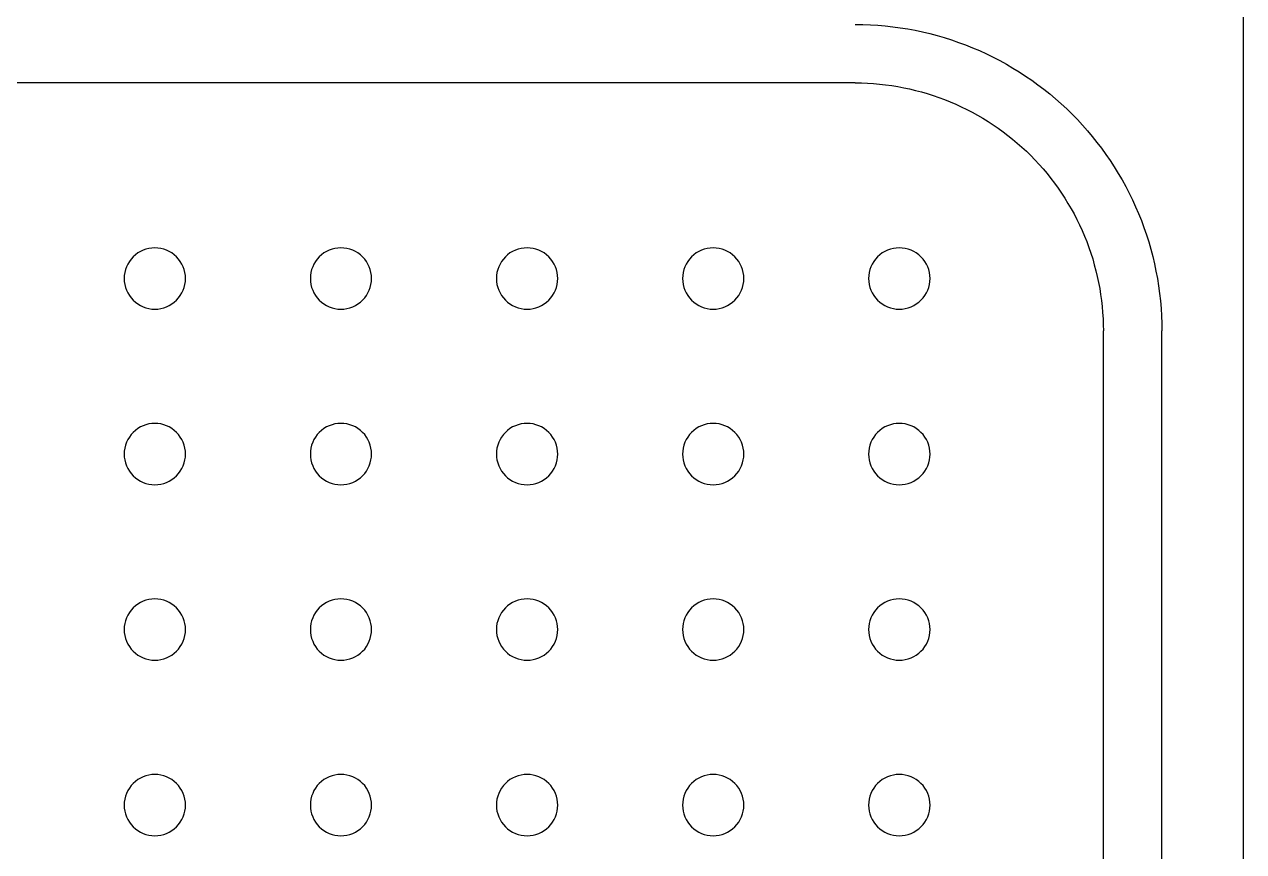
# Model space of a CAD drawing. Header units: millimetres. Extents: x -159872 to 386485, y -250577 to 158966.
# Drawn here: x 159005.1 to 159125.1, y 9719.9 to 9801.4 of the extents above; entities that cross this region are included whole.
import ezdxf

# ---------------------------------------------------------------- set-up
doc = ezdxf.new("R2010")
doc.units = ezdxf.units.MM
doc.layers.get('0').update_dxf_attribs({"lineweight": 25})
doc.layers.add('LDS-equipment-kitchen equipment', color=3, linetype='Continuous', lineweight=13)

# ---------------------------------------------------------------- blocks, each defined once
blk = doc.blocks.new('A$C41f9af21')
at = {"lineweight": 25, "transparency": 33554687}
for points in [[(497, 0, 0), (497, 714, 0)], [(458.78, 173.39, 0), (149.13, 173.39, 0)], [(483.2, 55.61, 0), (483.2, 148.98, 0)], [(488.96, 55.61, 0), (488.96, 148.98, 0)]]:
    blk.add_polyline3d(points, dxfattribs=at)
at = {"lineweight": 25}
for points in [[(458.78, 179.16, 0), (459.52, 179.15, 0), (460.27, 179.12, 0), (461, 179.07, 0), (461.74, 179.01, 0), (462.48, 178.93, 0), (463.21, 178.83, 0), (463.94, 178.71, 0), (464.67, 178.58, 0), (465.4, 178.42, 0), (466.12, 178.25, 0), (466.83, 178.06, 0), (467.54, 177.86, 0), (468.25, 177.63, 0), (468.95, 177.39, 0), (469.64, 177.13, 0), (470.33, 176.86, 0), (471.01, 176.57, 0), (471.69, 176.26, 0), (472.35, 175.93, 0), (473.01, 175.59, 0), (473.66, 175.24, 0), (474.3, 174.86, 0), (474.93, 174.47, 0), (475.55, 174.07, 0), (476.16, 173.65, 0), (476.76, 173.22, 0), (477.35, 172.77, 0), (477.93, 172.31, 0), (478.49, 171.83, 0), (479.05, 171.34, 0), (479.59, 170.83, 0), (480.12, 170.32, 0), (480.64, 169.79, 0), (481.14, 169.24, 0), (481.63, 168.69, 0), (482.11, 168.12, 0), (482.57, 167.54, 0), (483.02, 166.96, 0), (483.46, 166.36, 0), (483.88, 165.74, 0), (484.28, 165.12, 0), (484.67, 164.49, 0), (485.04, 163.85, 0), (485.4, 163.2, 0), (485.74, 162.55, 0), (486.06, 161.88, 0), (486.37, 161.21, 0), (486.66, 160.53, 0), (486.94, 159.84, 0), (487.2, 159.15, 0), (487.44, 158.45, 0), (487.66, 157.74, 0), (487.87, 157.03, 0), (488.06, 156.31, 0), (488.23, 155.59, 0), (488.38, 154.87, 0), (488.52, 154.14, 0), (488.63, 153.41, 0), (488.73, 152.67, 0), (488.82, 151.94, 0), (488.88, 151.2, 0), (488.92, 150.46, 0), (488.95, 149.72, 0), (488.96, 148.98, 0)], [(458.78, 173.39, 0), (459.38, 173.39, 0), (459.98, 173.36, 0), (460.58, 173.33, 0), (461.18, 173.28, 0), (461.77, 173.21, 0), (462.37, 173.13, 0), (462.96, 173.03, 0), (463.55, 172.92, 0), (464.13, 172.8, 0), (464.72, 172.66, 0), (465.3, 172.51, 0), (465.87, 172.34, 0), (466.44, 172.16, 0), (467.01, 171.97, 0), (467.57, 171.76, 0), (468.13, 171.53, 0), (468.68, 171.3, 0), (469.22, 171.05, 0), (469.76, 170.79, 0), (470.29, 170.51, 0), (470.82, 170.22, 0), (471.34, 169.92, 0), (471.85, 169.61, 0), (472.35, 169.28, 0), (472.84, 168.94, 0), (473.33, 168.59, 0), (473.8, 168.23, 0), (474.27, 167.85, 0), (474.73, 167.47, 0), (475.18, 167.07, 0), (475.62, 166.66, 0), (476.05, 166.24, 0), (476.47, 165.81, 0), (476.87, 165.37, 0), (477.27, 164.93, 0), (477.66, 164.47, 0), (478.03, 164, 0), (478.39, 163.52, 0), (478.74, 163.04, 0), (479.08, 162.54, 0), (479.41, 162.04, 0), (479.72, 161.53, 0), (480.03, 161.01, 0), (480.32, 160.49, 0), (480.59, 159.96, 0), (480.85, 159.42, 0), (481.1, 158.87, 0), (481.34, 158.32, 0), (481.56, 157.77, 0), (481.77, 157.2, 0), (481.97, 156.64, 0), (482.15, 156.07, 0), (482.31, 155.49, 0), (482.47, 154.91, 0), (482.6, 154.33, 0), (482.73, 153.74, 0), (482.84, 153.15, 0), (482.93, 152.56, 0), (483.01, 151.97, 0), (483.08, 151.37, 0), (483.13, 150.78, 0), (483.17, 150.18, 0), (483.19, 149.58, 0), (483.2, 148.98, 0)], [(386.83, 154.14, 0), (386.84, 153.84, 0), (386.89, 153.55, 0), (386.96, 153.26, 0), (387.06, 152.98, 0), (387.18, 152.72, 0), (387.34, 152.46, 0), (387.51, 152.22, 0), (387.71, 152, 0), (387.93, 151.81, 0), (388.17, 151.63, 0), (388.42, 151.48, 0), (388.69, 151.35, 0), (388.97, 151.25, 0), (389.26, 151.18, 0), (389.55, 151.13, 0), (389.84, 151.12, 0), (390.14, 151.13, 0), (390.43, 151.18, 0), (390.72, 151.25, 0), (391, 151.35, 0), (391.27, 151.48, 0), (391.52, 151.63, 0), (391.76, 151.81, 0), (391.98, 152, 0), (392.18, 152.22, 0), (392.35, 152.46, 0), (392.51, 152.72, 0), (392.63, 152.98, 0), (392.73, 153.26, 0), (392.8, 153.55, 0), (392.85, 153.84, 0), (392.86, 154.14, 0), (392.85, 154.43, 0), (392.8, 154.73, 0), (392.73, 155.01, 0), (392.63, 155.29, 0), (392.51, 155.56, 0), (392.35, 155.81, 0), (392.18, 156.05, 0), (391.98, 156.27, 0), (391.76, 156.47, 0), (391.52, 156.65, 0), (391.27, 156.8, 0), (391, 156.93, 0), (390.72, 157.03, 0), (390.43, 157.1, 0), (390.14, 157.14, 0), (389.84, 157.16, 0), (389.55, 157.14, 0), (389.26, 157.1, 0), (388.97, 157.03, 0), (388.69, 156.93, 0), (388.42, 156.8, 0), (388.17, 156.65, 0), (387.93, 156.47, 0), (387.71, 156.27, 0), (387.51, 156.05, 0), (387.34, 155.81, 0), (387.18, 155.56, 0), (387.06, 155.29, 0), (386.96, 155.01, 0), (386.89, 154.73, 0), (386.84, 154.43, 0), (386.83, 154.14, 0)], [(405.15, 154.14, 0), (405.16, 153.84, 0), (405.2, 153.55, 0), (405.28, 153.26, 0), (405.38, 152.98, 0), (405.5, 152.72, 0), (405.65, 152.46, 0), (405.83, 152.22, 0), (406.03, 152, 0), (406.25, 151.81, 0), (406.49, 151.63, 0), (406.74, 151.48, 0), (407.01, 151.35, 0), (407.29, 151.25, 0), (407.57, 151.18, 0), (407.87, 151.13, 0), (408.16, 151.12, 0), (408.46, 151.13, 0), (408.75, 151.18, 0), (409.04, 151.25, 0), (409.32, 151.35, 0), (409.59, 151.48, 0), (409.84, 151.63, 0), (410.08, 151.81, 0), (410.3, 152, 0), (410.5, 152.22, 0), (410.67, 152.46, 0), (410.82, 152.72, 0), (410.95, 152.98, 0), (411.05, 153.26, 0), (411.12, 153.55, 0), (411.17, 153.84, 0), (411.18, 154.14, 0), (411.17, 154.43, 0), (411.12, 154.73, 0), (411.05, 155.01, 0), (410.95, 155.29, 0), (410.82, 155.56, 0), (410.67, 155.81, 0), (410.5, 156.05, 0), (410.3, 156.27, 0), (410.08, 156.47, 0), (409.84, 156.65, 0), (409.59, 156.8, 0), (409.32, 156.93, 0), (409.04, 157.03, 0), (408.75, 157.1, 0), (408.46, 157.14, 0), (408.16, 157.16, 0), (407.87, 157.14, 0), (407.57, 157.1, 0), (407.29, 157.03, 0), (407.01, 156.93, 0), (406.74, 156.8, 0), (406.49, 156.65, 0), (406.25, 156.47, 0), (406.03, 156.27, 0), (405.83, 156.05, 0), (405.65, 155.81, 0), (405.5, 155.56, 0), (405.38, 155.29, 0), (405.28, 155.01, 0), (405.2, 154.73, 0), (405.16, 154.43, 0), (405.15, 154.14, 0)], [(423.46, 154.14, 0), (423.48, 153.84, 0), (423.52, 153.55, 0), (423.59, 153.26, 0), (423.69, 152.98, 0), (423.82, 152.72, 0), (423.97, 152.46, 0), (424.15, 152.22, 0), (424.35, 152, 0), (424.57, 151.81, 0), (424.8, 151.63, 0), (425.06, 151.48, 0), (425.33, 151.35, 0), (425.61, 151.25, 0), (425.89, 151.18, 0), (426.19, 151.13, 0), (426.48, 151.12, 0), (426.78, 151.13, 0), (427.07, 151.18, 0), (427.36, 151.25, 0), (427.64, 151.35, 0), (427.9, 151.48, 0), (428.16, 151.63, 0), (428.4, 151.81, 0), (428.62, 152, 0), (428.81, 152.22, 0), (428.99, 152.46, 0), (429.14, 152.72, 0), (429.27, 152.98, 0), (429.37, 153.26, 0), (429.44, 153.55, 0), (429.48, 153.84, 0), (429.5, 154.14, 0), (429.48, 154.43, 0), (429.44, 154.73, 0), (429.37, 155.01, 0), (429.27, 155.29, 0), (429.14, 155.56, 0), (428.99, 155.81, 0), (428.81, 156.05, 0), (428.62, 156.27, 0), (428.4, 156.47, 0), (428.16, 156.65, 0), (427.9, 156.8, 0), (427.64, 156.93, 0), (427.36, 157.03, 0), (427.07, 157.1, 0), (426.78, 157.14, 0), (426.48, 157.16, 0), (426.19, 157.14, 0), (425.89, 157.1, 0), (425.61, 157.03, 0), (425.33, 156.93, 0), (425.06, 156.8, 0), (424.8, 156.65, 0), (424.57, 156.47, 0), (424.35, 156.27, 0), (424.15, 156.05, 0), (423.97, 155.81, 0), (423.82, 155.56, 0), (423.69, 155.29, 0), (423.59, 155.01, 0), (423.52, 154.73, 0), (423.48, 154.43, 0), (423.46, 154.14, 0)], [(441.78, 154.14, 0), (441.8, 153.84, 0), (441.84, 153.55, 0), (441.91, 153.26, 0), (442.01, 152.98, 0), (442.14, 152.72, 0), (442.29, 152.46, 0), (442.47, 152.22, 0), (442.67, 152, 0), (442.89, 151.81, 0), (443.12, 151.63, 0), (443.38, 151.48, 0), (443.64, 151.35, 0), (443.92, 151.25, 0), (444.21, 151.18, 0), (444.5, 151.13, 0), (444.8, 151.12, 0), (445.1, 151.13, 0), (445.39, 151.18, 0), (445.68, 151.25, 0), (445.95, 151.35, 0), (446.22, 151.48, 0), (446.48, 151.63, 0), (446.71, 151.81, 0), (446.93, 152, 0), (447.13, 152.22, 0), (447.31, 152.46, 0), (447.46, 152.72, 0), (447.59, 152.98, 0), (447.69, 153.26, 0), (447.76, 153.55, 0), (447.8, 153.84, 0), (447.82, 154.14, 0), (447.8, 154.43, 0), (447.76, 154.73, 0), (447.69, 155.01, 0), (447.59, 155.29, 0), (447.46, 155.56, 0), (447.31, 155.81, 0), (447.13, 156.05, 0), (446.93, 156.27, 0), (446.71, 156.47, 0), (446.48, 156.65, 0), (446.22, 156.8, 0), (445.95, 156.93, 0), (445.68, 157.03, 0), (445.39, 157.1, 0), (445.1, 157.14, 0), (444.8, 157.16, 0), (444.5, 157.14, 0), (444.21, 157.1, 0), (443.92, 157.03, 0), (443.64, 156.93, 0), (443.38, 156.8, 0), (443.12, 156.65, 0), (442.89, 156.47, 0), (442.67, 156.27, 0), (442.47, 156.05, 0), (442.29, 155.81, 0), (442.14, 155.56, 0), (442.01, 155.29, 0), (441.91, 155.01, 0), (441.84, 154.73, 0), (441.8, 154.43, 0), (441.78, 154.14, 0)], [(460.1, 154.14, 0), (460.11, 153.84, 0), (460.16, 153.55, 0), (460.23, 153.26, 0), (460.33, 152.98, 0), (460.46, 152.72, 0), (460.61, 152.46, 0), (460.79, 152.22, 0), (460.98, 152, 0), (461.2, 151.81, 0), (461.44, 151.63, 0), (461.7, 151.48, 0), (461.96, 151.35, 0), (462.24, 151.25, 0), (462.53, 151.18, 0), (462.82, 151.13, 0), (463.12, 151.12, 0), (463.41, 151.13, 0), (463.71, 151.18, 0), (463.99, 151.25, 0), (464.27, 151.35, 0), (464.54, 151.48, 0), (464.79, 151.63, 0), (465.03, 151.81, 0), (465.25, 152, 0), (465.45, 152.22, 0), (465.63, 152.46, 0), (465.78, 152.72, 0), (465.91, 152.98, 0), (466.01, 153.26, 0), (466.08, 153.55, 0), (466.12, 153.84, 0), (466.14, 154.14, 0), (466.12, 154.43, 0), (466.08, 154.73, 0), (466.01, 155.01, 0), (465.91, 155.29, 0), (465.78, 155.56, 0), (465.63, 155.81, 0), (465.45, 156.05, 0), (465.25, 156.27, 0), (465.03, 156.47, 0), (464.79, 156.65, 0), (464.54, 156.8, 0), (464.27, 156.93, 0), (463.99, 157.03, 0), (463.71, 157.1, 0), (463.41, 157.14, 0), (463.12, 157.16, 0), (462.82, 157.14, 0), (462.53, 157.1, 0), (462.24, 157.03, 0), (461.96, 156.93, 0), (461.7, 156.8, 0), (461.44, 156.65, 0), (461.2, 156.47, 0), (460.98, 156.27, 0), (460.79, 156.05, 0), (460.61, 155.81, 0), (460.46, 155.56, 0), (460.33, 155.29, 0), (460.23, 155.01, 0), (460.16, 154.73, 0), (460.11, 154.43, 0), (460.1, 154.14, 0)], [(386.83, 136.86, 0), (386.84, 136.56, 0), (386.89, 136.27, 0), (386.96, 135.98, 0), (387.06, 135.7, 0), (387.18, 135.43, 0), (387.34, 135.18, 0), (387.51, 134.94, 0), (387.71, 134.72, 0), (387.93, 134.52, 0), (388.17, 134.35, 0), (388.42, 134.2, 0), (388.69, 134.07, 0), (388.97, 133.97, 0), (389.26, 133.9, 0), (389.55, 133.85, 0), (389.84, 133.84, 0), (390.14, 133.85, 0), (390.43, 133.9, 0), (390.72, 133.97, 0), (391, 134.07, 0), (391.27, 134.2, 0), (391.52, 134.35, 0), (391.76, 134.52, 0), (391.98, 134.72, 0), (392.18, 134.94, 0), (392.35, 135.18, 0), (392.51, 135.43, 0), (392.63, 135.7, 0), (392.73, 135.98, 0), (392.8, 136.27, 0), (392.85, 136.56, 0), (392.86, 136.86, 0), (392.85, 137.15, 0), (392.8, 137.45, 0), (392.73, 137.73, 0), (392.63, 138.01, 0), (392.51, 138.28, 0), (392.35, 138.53, 0), (392.18, 138.77, 0), (391.98, 138.99, 0), (391.76, 139.19, 0), (391.52, 139.37, 0), (391.27, 139.52, 0), (391, 139.64, 0), (390.72, 139.74, 0), (390.43, 139.82, 0), (390.14, 139.86, 0), (389.84, 139.87, 0), (389.55, 139.86, 0), (389.26, 139.82, 0), (388.97, 139.74, 0), (388.69, 139.64, 0), (388.42, 139.52, 0), (388.17, 139.37, 0), (387.93, 139.19, 0), (387.71, 138.99, 0), (387.51, 138.77, 0), (387.34, 138.53, 0), (387.18, 138.28, 0), (387.06, 138.01, 0), (386.96, 137.73, 0), (386.89, 137.45, 0), (386.84, 137.15, 0), (386.83, 136.86, 0)], [(405.15, 136.86, 0), (405.16, 136.56, 0), (405.2, 136.27, 0), (405.28, 135.98, 0), (405.38, 135.7, 0), (405.5, 135.43, 0), (405.65, 135.18, 0), (405.83, 134.94, 0), (406.03, 134.72, 0), (406.25, 134.52, 0), (406.49, 134.35, 0), (406.74, 134.2, 0), (407.01, 134.07, 0), (407.29, 133.97, 0), (407.57, 133.9, 0), (407.87, 133.85, 0), (408.16, 133.84, 0), (408.46, 133.85, 0), (408.75, 133.9, 0), (409.04, 133.97, 0), (409.32, 134.07, 0), (409.59, 134.2, 0), (409.84, 134.35, 0), (410.08, 134.52, 0), (410.3, 134.72, 0), (410.5, 134.94, 0), (410.67, 135.18, 0), (410.82, 135.43, 0), (410.95, 135.7, 0), (411.05, 135.98, 0), (411.12, 136.27, 0), (411.17, 136.56, 0), (411.18, 136.86, 0), (411.17, 137.15, 0), (411.12, 137.45, 0), (411.05, 137.73, 0), (410.95, 138.01, 0), (410.82, 138.28, 0), (410.67, 138.53, 0), (410.5, 138.77, 0), (410.3, 138.99, 0), (410.08, 139.19, 0), (409.84, 139.37, 0), (409.59, 139.52, 0), (409.32, 139.64, 0), (409.04, 139.74, 0), (408.75, 139.82, 0), (408.46, 139.86, 0), (408.16, 139.87, 0), (407.87, 139.86, 0), (407.57, 139.82, 0), (407.29, 139.74, 0), (407.01, 139.64, 0), (406.74, 139.52, 0), (406.49, 139.37, 0), (406.25, 139.19, 0), (406.03, 138.99, 0), (405.83, 138.77, 0), (405.65, 138.53, 0), (405.5, 138.28, 0), (405.38, 138.01, 0), (405.28, 137.73, 0), (405.2, 137.45, 0), (405.16, 137.15, 0), (405.15, 136.86, 0)], [(423.46, 136.86, 0), (423.48, 136.56, 0), (423.52, 136.27, 0), (423.59, 135.98, 0), (423.69, 135.7, 0), (423.82, 135.43, 0), (423.97, 135.18, 0), (424.15, 134.94, 0), (424.35, 134.72, 0), (424.57, 134.52, 0), (424.8, 134.35, 0), (425.06, 134.2, 0), (425.33, 134.07, 0), (425.61, 133.97, 0), (425.89, 133.9, 0), (426.19, 133.85, 0), (426.48, 133.84, 0), (426.78, 133.85, 0), (427.07, 133.9, 0), (427.36, 133.97, 0), (427.64, 134.07, 0), (427.9, 134.2, 0), (428.16, 134.35, 0), (428.4, 134.52, 0), (428.62, 134.72, 0), (428.81, 134.94, 0), (428.99, 135.18, 0), (429.14, 135.43, 0), (429.27, 135.7, 0), (429.37, 135.98, 0), (429.44, 136.27, 0), (429.48, 136.56, 0), (429.5, 136.86, 0), (429.48, 137.15, 0), (429.44, 137.45, 0), (429.37, 137.73, 0), (429.27, 138.01, 0), (429.14, 138.28, 0), (428.99, 138.53, 0), (428.81, 138.77, 0), (428.62, 138.99, 0), (428.4, 139.19, 0), (428.16, 139.37, 0), (427.9, 139.52, 0), (427.64, 139.64, 0), (427.36, 139.74, 0), (427.07, 139.82, 0), (426.78, 139.86, 0), (426.48, 139.87, 0), (426.19, 139.86, 0), (425.89, 139.82, 0), (425.61, 139.74, 0), (425.33, 139.64, 0), (425.06, 139.52, 0), (424.8, 139.37, 0), (424.57, 139.19, 0), (424.35, 138.99, 0), (424.15, 138.77, 0), (423.97, 138.53, 0), (423.82, 138.28, 0), (423.69, 138.01, 0), (423.59, 137.73, 0), (423.52, 137.45, 0), (423.48, 137.15, 0), (423.46, 136.86, 0)], [(441.78, 136.86, 0), (441.8, 136.56, 0), (441.84, 136.27, 0), (441.91, 135.98, 0), (442.01, 135.7, 0), (442.14, 135.43, 0), (442.29, 135.18, 0), (442.47, 134.94, 0), (442.67, 134.72, 0), (442.89, 134.52, 0), (443.12, 134.35, 0), (443.38, 134.2, 0), (443.64, 134.07, 0), (443.92, 133.97, 0), (444.21, 133.9, 0), (444.5, 133.85, 0), (444.8, 133.84, 0), (445.1, 133.85, 0), (445.39, 133.9, 0), (445.68, 133.97, 0), (445.95, 134.07, 0), (446.22, 134.2, 0), (446.48, 134.35, 0), (446.71, 134.52, 0), (446.93, 134.72, 0), (447.13, 134.94, 0), (447.31, 135.18, 0), (447.46, 135.43, 0), (447.59, 135.7, 0), (447.69, 135.98, 0), (447.76, 136.27, 0), (447.8, 136.56, 0), (447.82, 136.86, 0), (447.8, 137.15, 0), (447.76, 137.45, 0), (447.69, 137.73, 0), (447.59, 138.01, 0), (447.46, 138.28, 0), (447.31, 138.53, 0), (447.13, 138.77, 0), (446.93, 138.99, 0), (446.71, 139.19, 0), (446.48, 139.37, 0), (446.22, 139.52, 0), (445.95, 139.64, 0), (445.68, 139.74, 0), (445.39, 139.82, 0), (445.1, 139.86, 0), (444.8, 139.87, 0), (444.5, 139.86, 0), (444.21, 139.82, 0), (443.92, 139.74, 0), (443.64, 139.64, 0), (443.38, 139.52, 0), (443.12, 139.37, 0), (442.89, 139.19, 0), (442.67, 138.99, 0), (442.47, 138.77, 0), (442.29, 138.53, 0), (442.14, 138.28, 0), (442.01, 138.01, 0), (441.91, 137.73, 0), (441.84, 137.45, 0), (441.8, 137.15, 0), (441.78, 136.86, 0)], [(460.1, 136.86, 0), (460.11, 136.56, 0), (460.16, 136.27, 0), (460.23, 135.98, 0), (460.33, 135.7, 0), (460.46, 135.43, 0), (460.61, 135.18, 0), (460.79, 134.94, 0), (460.98, 134.72, 0), (461.2, 134.52, 0), (461.44, 134.35, 0), (461.7, 134.2, 0), (461.96, 134.07, 0), (462.24, 133.97, 0), (462.53, 133.9, 0), (462.82, 133.85, 0), (463.12, 133.84, 0), (463.41, 133.85, 0), (463.71, 133.9, 0), (463.99, 133.97, 0), (464.27, 134.07, 0), (464.54, 134.2, 0), (464.79, 134.35, 0), (465.03, 134.52, 0), (465.25, 134.72, 0), (465.45, 134.94, 0), (465.63, 135.18, 0), (465.78, 135.43, 0), (465.91, 135.7, 0), (466.01, 135.98, 0), (466.08, 136.27, 0), (466.12, 136.56, 0), (466.14, 136.86, 0), (466.12, 137.15, 0), (466.08, 137.45, 0), (466.01, 137.73, 0), (465.91, 138.01, 0), (465.78, 138.28, 0), (465.63, 138.53, 0), (465.45, 138.77, 0), (465.25, 138.99, 0), (465.03, 139.19, 0), (464.79, 139.37, 0), (464.54, 139.52, 0), (464.27, 139.64, 0), (463.99, 139.74, 0), (463.71, 139.82, 0), (463.41, 139.86, 0), (463.12, 139.87, 0), (462.82, 139.86, 0), (462.53, 139.82, 0), (462.24, 139.74, 0), (461.96, 139.64, 0), (461.7, 139.52, 0), (461.44, 139.37, 0), (461.2, 139.19, 0), (460.98, 138.99, 0), (460.79, 138.77, 0), (460.61, 138.53, 0), (460.46, 138.28, 0), (460.33, 138.01, 0), (460.23, 137.73, 0), (460.16, 137.45, 0), (460.11, 137.15, 0), (460.1, 136.86, 0)], [(386.83, 119.58, 0), (386.84, 119.28, 0), (386.89, 118.99, 0), (386.96, 118.7, 0), (387.06, 118.42, 0), (387.18, 118.15, 0), (387.34, 117.9, 0), (387.51, 117.66, 0), (387.71, 117.44, 0), (387.93, 117.24, 0), (388.17, 117.07, 0), (388.42, 116.91, 0), (388.69, 116.79, 0), (388.97, 116.69, 0), (389.26, 116.62, 0), (389.55, 116.57, 0), (389.84, 116.56, 0), (390.14, 116.57, 0), (390.43, 116.62, 0), (390.72, 116.69, 0), (391, 116.79, 0), (391.27, 116.91, 0), (391.52, 117.07, 0), (391.76, 117.24, 0), (391.98, 117.44, 0), (392.18, 117.66, 0), (392.35, 117.9, 0), (392.51, 118.15, 0), (392.63, 118.42, 0), (392.73, 118.7, 0), (392.8, 118.99, 0), (392.85, 119.28, 0), (392.86, 119.58, 0), (392.85, 119.87, 0), (392.8, 120.16, 0), (392.73, 120.45, 0), (392.63, 120.73, 0), (392.51, 121, 0), (392.35, 121.25, 0), (392.18, 121.49, 0), (391.98, 121.71, 0), (391.76, 121.91, 0), (391.52, 122.08, 0), (391.27, 122.24, 0), (391, 122.36, 0), (390.72, 122.46, 0), (390.43, 122.53, 0), (390.14, 122.58, 0), (389.84, 122.59, 0), (389.55, 122.58, 0), (389.26, 122.53, 0), (388.97, 122.46, 0), (388.69, 122.36, 0), (388.42, 122.24, 0), (388.17, 122.08, 0), (387.93, 121.91, 0), (387.71, 121.71, 0), (387.51, 121.49, 0), (387.34, 121.25, 0), (387.18, 121, 0), (387.06, 120.73, 0), (386.96, 120.45, 0), (386.89, 120.16, 0), (386.84, 119.87, 0), (386.83, 119.58, 0)], [(405.15, 119.58, 0), (405.16, 119.28, 0), (405.2, 118.99, 0), (405.28, 118.7, 0), (405.38, 118.42, 0), (405.5, 118.15, 0), (405.65, 117.9, 0), (405.83, 117.66, 0), (406.03, 117.44, 0), (406.25, 117.24, 0), (406.49, 117.07, 0), (406.74, 116.91, 0), (407.01, 116.79, 0), (407.29, 116.69, 0), (407.57, 116.62, 0), (407.87, 116.57, 0), (408.16, 116.56, 0), (408.46, 116.57, 0), (408.75, 116.62, 0), (409.04, 116.69, 0), (409.32, 116.79, 0), (409.59, 116.91, 0), (409.84, 117.07, 0), (410.08, 117.24, 0), (410.3, 117.44, 0), (410.5, 117.66, 0), (410.67, 117.9, 0), (410.82, 118.15, 0), (410.95, 118.42, 0), (411.05, 118.7, 0), (411.12, 118.99, 0), (411.17, 119.28, 0), (411.18, 119.58, 0), (411.17, 119.87, 0), (411.12, 120.16, 0), (411.05, 120.45, 0), (410.95, 120.73, 0), (410.82, 121, 0), (410.67, 121.25, 0), (410.5, 121.49, 0), (410.3, 121.71, 0), (410.08, 121.91, 0), (409.84, 122.08, 0), (409.59, 122.24, 0), (409.32, 122.36, 0), (409.04, 122.46, 0), (408.75, 122.53, 0), (408.46, 122.58, 0), (408.16, 122.59, 0), (407.87, 122.58, 0), (407.57, 122.53, 0), (407.29, 122.46, 0), (407.01, 122.36, 0), (406.74, 122.24, 0), (406.49, 122.08, 0), (406.25, 121.91, 0), (406.03, 121.71, 0), (405.83, 121.49, 0), (405.65, 121.25, 0), (405.5, 121, 0), (405.38, 120.73, 0), (405.28, 120.45, 0), (405.2, 120.16, 0), (405.16, 119.87, 0), (405.15, 119.58, 0)], [(423.46, 119.58, 0), (423.48, 119.28, 0), (423.52, 118.99, 0), (423.59, 118.7, 0), (423.69, 118.42, 0), (423.82, 118.15, 0), (423.97, 117.9, 0), (424.15, 117.66, 0), (424.35, 117.44, 0), (424.57, 117.24, 0), (424.8, 117.07, 0), (425.06, 116.91, 0), (425.33, 116.79, 0), (425.61, 116.69, 0), (425.89, 116.62, 0), (426.19, 116.57, 0), (426.48, 116.56, 0), (426.78, 116.57, 0), (427.07, 116.62, 0), (427.36, 116.69, 0), (427.64, 116.79, 0), (427.9, 116.91, 0), (428.16, 117.07, 0), (428.4, 117.24, 0), (428.62, 117.44, 0), (428.81, 117.66, 0), (428.99, 117.9, 0), (429.14, 118.15, 0), (429.27, 118.42, 0), (429.37, 118.7, 0), (429.44, 118.99, 0), (429.48, 119.28, 0), (429.5, 119.58, 0), (429.48, 119.87, 0), (429.44, 120.16, 0), (429.37, 120.45, 0), (429.27, 120.73, 0), (429.14, 121, 0), (428.99, 121.25, 0), (428.81, 121.49, 0), (428.62, 121.71, 0), (428.4, 121.91, 0), (428.16, 122.08, 0), (427.9, 122.24, 0), (427.64, 122.36, 0), (427.36, 122.46, 0), (427.07, 122.53, 0), (426.78, 122.58, 0), (426.48, 122.59, 0), (426.19, 122.58, 0), (425.89, 122.53, 0), (425.61, 122.46, 0), (425.33, 122.36, 0), (425.06, 122.24, 0), (424.8, 122.08, 0), (424.57, 121.91, 0), (424.35, 121.71, 0), (424.15, 121.49, 0), (423.97, 121.25, 0), (423.82, 121, 0), (423.69, 120.73, 0), (423.59, 120.45, 0), (423.52, 120.16, 0), (423.48, 119.87, 0), (423.46, 119.58, 0)], [(441.78, 119.58, 0), (441.8, 119.28, 0), (441.84, 118.99, 0), (441.91, 118.7, 0), (442.01, 118.42, 0), (442.14, 118.15, 0), (442.29, 117.9, 0), (442.47, 117.66, 0), (442.67, 117.44, 0), (442.89, 117.24, 0), (443.12, 117.07, 0), (443.38, 116.91, 0), (443.64, 116.79, 0), (443.92, 116.69, 0), (444.21, 116.62, 0), (444.5, 116.57, 0), (444.8, 116.56, 0), (445.1, 116.57, 0), (445.39, 116.62, 0), (445.68, 116.69, 0), (445.95, 116.79, 0), (446.22, 116.91, 0), (446.48, 117.07, 0), (446.71, 117.24, 0), (446.93, 117.44, 0), (447.13, 117.66, 0), (447.31, 117.9, 0), (447.46, 118.15, 0), (447.59, 118.42, 0), (447.69, 118.7, 0), (447.76, 118.99, 0), (447.8, 119.28, 0), (447.82, 119.58, 0), (447.8, 119.87, 0), (447.76, 120.16, 0), (447.69, 120.45, 0), (447.59, 120.73, 0), (447.46, 121, 0), (447.31, 121.25, 0), (447.13, 121.49, 0), (446.93, 121.71, 0), (446.71, 121.91, 0), (446.48, 122.08, 0), (446.22, 122.24, 0), (445.95, 122.36, 0), (445.68, 122.46, 0), (445.39, 122.53, 0), (445.1, 122.58, 0), (444.8, 122.59, 0), (444.5, 122.58, 0), (444.21, 122.53, 0), (443.92, 122.46, 0), (443.64, 122.36, 0), (443.38, 122.24, 0), (443.12, 122.08, 0), (442.89, 121.91, 0), (442.67, 121.71, 0), (442.47, 121.49, 0), (442.29, 121.25, 0), (442.14, 121, 0), (442.01, 120.73, 0), (441.91, 120.45, 0), (441.84, 120.16, 0), (441.8, 119.87, 0), (441.78, 119.58, 0)], [(460.1, 119.58, 0), (460.11, 119.28, 0), (460.16, 118.99, 0), (460.23, 118.7, 0), (460.33, 118.42, 0), (460.46, 118.15, 0), (460.61, 117.9, 0), (460.79, 117.66, 0), (460.98, 117.44, 0), (461.2, 117.24, 0), (461.44, 117.07, 0), (461.7, 116.91, 0), (461.96, 116.79, 0), (462.24, 116.69, 0), (462.53, 116.62, 0), (462.82, 116.57, 0), (463.12, 116.56, 0), (463.41, 116.57, 0), (463.71, 116.62, 0), (463.99, 116.69, 0), (464.27, 116.79, 0), (464.54, 116.91, 0), (464.79, 117.07, 0), (465.03, 117.24, 0), (465.25, 117.44, 0), (465.45, 117.66, 0), (465.63, 117.9, 0), (465.78, 118.15, 0), (465.91, 118.42, 0), (466.01, 118.7, 0), (466.08, 118.99, 0), (466.12, 119.28, 0), (466.14, 119.58, 0), (466.12, 119.87, 0), (466.08, 120.16, 0), (466.01, 120.45, 0), (465.91, 120.73, 0), (465.78, 121, 0), (465.63, 121.25, 0), (465.45, 121.49, 0), (465.25, 121.71, 0), (465.03, 121.91, 0), (464.79, 122.08, 0), (464.54, 122.24, 0), (464.27, 122.36, 0), (463.99, 122.46, 0), (463.71, 122.53, 0), (463.41, 122.58, 0), (463.12, 122.59, 0), (462.82, 122.58, 0), (462.53, 122.53, 0), (462.24, 122.46, 0), (461.96, 122.36, 0), (461.7, 122.24, 0), (461.44, 122.08, 0), (461.2, 121.91, 0), (460.98, 121.71, 0), (460.79, 121.49, 0), (460.61, 121.25, 0), (460.46, 121, 0), (460.33, 120.73, 0), (460.23, 120.45, 0), (460.16, 120.16, 0), (460.11, 119.87, 0), (460.1, 119.58, 0)], [(386.83, 102.29, 0), (386.84, 102, 0), (386.89, 101.7, 0), (386.96, 101.42, 0), (387.06, 101.14, 0), (387.18, 100.87, 0), (387.34, 100.62, 0), (387.51, 100.38, 0), (387.71, 100.16, 0), (387.93, 99.96, 0), (388.17, 99.78, 0), (388.42, 99.63, 0), (388.69, 99.51, 0), (388.97, 99.41, 0), (389.26, 99.33, 0), (389.55, 99.29, 0), (389.84, 99.28, 0), (390.14, 99.29, 0), (390.43, 99.33, 0), (390.72, 99.41, 0), (391, 99.51, 0), (391.27, 99.63, 0), (391.52, 99.78, 0), (391.76, 99.96, 0), (391.98, 100.16, 0), (392.18, 100.38, 0), (392.35, 100.62, 0), (392.51, 100.87, 0), (392.63, 101.14, 0), (392.73, 101.42, 0), (392.8, 101.7, 0), (392.85, 102, 0), (392.86, 102.29, 0), (392.85, 102.59, 0), (392.8, 102.88, 0), (392.73, 103.17, 0), (392.63, 103.45, 0), (392.51, 103.72, 0), (392.35, 103.97, 0), (392.18, 104.21, 0), (391.98, 104.43, 0), (391.76, 104.63, 0), (391.52, 104.8, 0), (391.27, 104.95, 0), (391, 105.08, 0), (390.72, 105.18, 0), (390.43, 105.25, 0), (390.14, 105.3, 0), (389.84, 105.31, 0), (389.55, 105.3, 0), (389.26, 105.25, 0), (388.97, 105.18, 0), (388.69, 105.08, 0), (388.42, 104.95, 0), (388.17, 104.8, 0), (387.93, 104.63, 0), (387.71, 104.43, 0), (387.51, 104.21, 0), (387.34, 103.97, 0), (387.18, 103.72, 0), (387.06, 103.45, 0), (386.96, 103.17, 0), (386.89, 102.88, 0), (386.84, 102.59, 0), (386.83, 102.29, 0)], [(405.15, 102.29, 0), (405.16, 102, 0), (405.2, 101.7, 0), (405.28, 101.42, 0), (405.38, 101.14, 0), (405.5, 100.87, 0), (405.65, 100.62, 0), (405.83, 100.38, 0), (406.03, 100.16, 0), (406.25, 99.96, 0), (406.49, 99.78, 0), (406.74, 99.63, 0), (407.01, 99.51, 0), (407.29, 99.41, 0), (407.57, 99.33, 0), (407.87, 99.29, 0), (408.16, 99.28, 0), (408.46, 99.29, 0), (408.75, 99.33, 0), (409.04, 99.41, 0), (409.32, 99.51, 0), (409.59, 99.63, 0), (409.84, 99.78, 0), (410.08, 99.96, 0), (410.3, 100.16, 0), (410.5, 100.38, 0), (410.67, 100.62, 0), (410.82, 100.87, 0), (410.95, 101.14, 0), (411.05, 101.42, 0), (411.12, 101.7, 0), (411.17, 102, 0), (411.18, 102.29, 0), (411.17, 102.59, 0), (411.12, 102.88, 0), (411.05, 103.17, 0), (410.95, 103.45, 0), (410.82, 103.72, 0), (410.67, 103.97, 0), (410.5, 104.21, 0), (410.3, 104.43, 0), (410.08, 104.63, 0), (409.84, 104.8, 0), (409.59, 104.95, 0), (409.32, 105.08, 0), (409.04, 105.18, 0), (408.75, 105.25, 0), (408.46, 105.3, 0), (408.16, 105.31, 0), (407.87, 105.3, 0), (407.57, 105.25, 0), (407.29, 105.18, 0), (407.01, 105.08, 0), (406.74, 104.95, 0), (406.49, 104.8, 0), (406.25, 104.63, 0), (406.03, 104.43, 0), (405.83, 104.21, 0), (405.65, 103.97, 0), (405.5, 103.72, 0), (405.38, 103.45, 0), (405.28, 103.17, 0), (405.2, 102.88, 0), (405.16, 102.59, 0), (405.15, 102.29, 0)], [(423.46, 102.29, 0), (423.48, 102, 0), (423.52, 101.7, 0), (423.59, 101.42, 0), (423.69, 101.14, 0), (423.82, 100.87, 0), (423.97, 100.62, 0), (424.15, 100.38, 0), (424.35, 100.16, 0), (424.57, 99.96, 0), (424.8, 99.78, 0), (425.06, 99.63, 0), (425.33, 99.51, 0), (425.61, 99.41, 0), (425.89, 99.33, 0), (426.19, 99.29, 0), (426.48, 99.28, 0), (426.78, 99.29, 0), (427.07, 99.33, 0), (427.36, 99.41, 0), (427.64, 99.51, 0), (427.9, 99.63, 0), (428.16, 99.78, 0), (428.4, 99.96, 0), (428.62, 100.16, 0), (428.81, 100.38, 0), (428.99, 100.62, 0), (429.14, 100.87, 0), (429.27, 101.14, 0), (429.37, 101.42, 0), (429.44, 101.7, 0), (429.48, 102, 0), (429.5, 102.29, 0), (429.48, 102.59, 0), (429.44, 102.88, 0), (429.37, 103.17, 0), (429.27, 103.45, 0), (429.14, 103.72, 0), (428.99, 103.97, 0), (428.81, 104.21, 0), (428.62, 104.43, 0), (428.4, 104.63, 0), (428.16, 104.8, 0), (427.9, 104.95, 0), (427.64, 105.08, 0), (427.36, 105.18, 0), (427.07, 105.25, 0), (426.78, 105.3, 0), (426.48, 105.31, 0), (426.19, 105.3, 0), (425.89, 105.25, 0), (425.61, 105.18, 0), (425.33, 105.08, 0), (425.06, 104.95, 0), (424.8, 104.8, 0), (424.57, 104.63, 0), (424.35, 104.43, 0), (424.15, 104.21, 0), (423.97, 103.97, 0), (423.82, 103.72, 0), (423.69, 103.45, 0), (423.59, 103.17, 0), (423.52, 102.88, 0), (423.48, 102.59, 0), (423.46, 102.29, 0)], [(441.78, 102.29, 0), (441.8, 102, 0), (441.84, 101.7, 0), (441.91, 101.42, 0), (442.01, 101.14, 0), (442.14, 100.87, 0), (442.29, 100.62, 0), (442.47, 100.38, 0), (442.67, 100.16, 0), (442.89, 99.96, 0), (443.12, 99.78, 0), (443.38, 99.63, 0), (443.64, 99.51, 0), (443.92, 99.41, 0), (444.21, 99.33, 0), (444.5, 99.29, 0), (444.8, 99.28, 0), (445.1, 99.29, 0), (445.39, 99.33, 0), (445.68, 99.41, 0), (445.95, 99.51, 0), (446.22, 99.63, 0), (446.48, 99.78, 0), (446.71, 99.96, 0), (446.93, 100.16, 0), (447.13, 100.38, 0), (447.31, 100.62, 0), (447.46, 100.87, 0), (447.59, 101.14, 0), (447.69, 101.42, 0), (447.76, 101.7, 0), (447.8, 102, 0), (447.82, 102.29, 0), (447.8, 102.59, 0), (447.76, 102.88, 0), (447.69, 103.17, 0), (447.59, 103.45, 0), (447.46, 103.72, 0), (447.31, 103.97, 0), (447.13, 104.21, 0), (446.93, 104.43, 0), (446.71, 104.63, 0), (446.48, 104.8, 0), (446.22, 104.95, 0), (445.95, 105.08, 0), (445.68, 105.18, 0), (445.39, 105.25, 0), (445.1, 105.3, 0), (444.8, 105.31, 0), (444.5, 105.3, 0), (444.21, 105.25, 0), (443.92, 105.18, 0), (443.64, 105.08, 0), (443.38, 104.95, 0), (443.12, 104.8, 0), (442.89, 104.63, 0), (442.67, 104.43, 0), (442.47, 104.21, 0), (442.29, 103.97, 0), (442.14, 103.72, 0), (442.01, 103.45, 0), (441.91, 103.17, 0), (441.84, 102.88, 0), (441.8, 102.59, 0), (441.78, 102.29, 0)], [(460.1, 102.29, 0), (460.11, 102, 0), (460.16, 101.7, 0), (460.23, 101.42, 0), (460.33, 101.14, 0), (460.46, 100.87, 0), (460.61, 100.62, 0), (460.79, 100.38, 0), (460.98, 100.16, 0), (461.2, 99.96, 0), (461.44, 99.78, 0), (461.7, 99.63, 0), (461.96, 99.51, 0), (462.24, 99.41, 0), (462.53, 99.33, 0), (462.82, 99.29, 0), (463.12, 99.28, 0), (463.41, 99.29, 0), (463.71, 99.33, 0), (463.99, 99.41, 0), (464.27, 99.51, 0), (464.54, 99.63, 0), (464.79, 99.78, 0), (465.03, 99.96, 0), (465.25, 100.16, 0), (465.45, 100.38, 0), (465.63, 100.62, 0), (465.78, 100.87, 0), (465.91, 101.14, 0), (466.01, 101.42, 0), (466.08, 101.7, 0), (466.12, 102, 0), (466.14, 102.29, 0), (466.12, 102.59, 0), (466.08, 102.88, 0), (466.01, 103.17, 0), (465.91, 103.45, 0), (465.78, 103.72, 0), (465.63, 103.97, 0), (465.45, 104.21, 0), (465.25, 104.43, 0), (465.03, 104.63, 0), (464.79, 104.8, 0), (464.54, 104.95, 0), (464.27, 105.08, 0), (463.99, 105.18, 0), (463.71, 105.25, 0), (463.41, 105.3, 0), (463.12, 105.31, 0), (462.82, 105.3, 0), (462.53, 105.25, 0), (462.24, 105.18, 0), (461.96, 105.08, 0), (461.7, 104.95, 0), (461.44, 104.8, 0), (461.2, 104.63, 0), (460.98, 104.43, 0), (460.79, 104.21, 0), (460.61, 103.97, 0), (460.46, 103.72, 0), (460.33, 103.45, 0), (460.23, 103.17, 0), (460.16, 102.88, 0), (460.11, 102.59, 0), (460.1, 102.29, 0)]]:
    blk.add_polyline3d(points, dxfattribs=at)
blk = doc.blocks.new('Group-410')
at = {"layer": 'LDS-equipment-kitchen equipment', "rotation": 359.9999999945186}
blk.add_blockref('A$C41f9af21', (97954.62, 46079.75), dxfattribs=at)

msp = doc.modelspace()

# ---------------------------------------------------------------- block references
at = {"layer": 'LDS-equipment-kitchen equipment', "color": 7}
msp.add_blockref('Group-410', (60673.51323, -36457.51522), dxfattribs=at)

doc.saveas('drawing.dxf')
